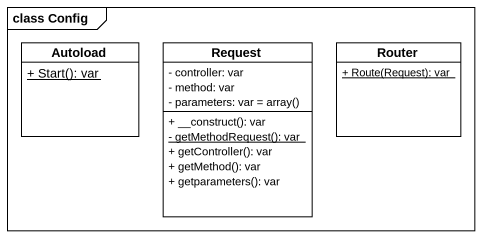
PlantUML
@startuml
mainframe class Config
hide circle
hide empty members
skinparam classAttributeIconSize 0
class Autoload {
  {static} + Start(): var
}
class Request {
  - controller: var
  - method: var
  {field} - parameters: var = array()
  + __construct(): var
  {static} - getMethodRequest(): var
  + getController(): var
  + getMethod(): var
  + getparameters(): var
}
class Router {
  {static} + Route(Request): var
}
@enduml
